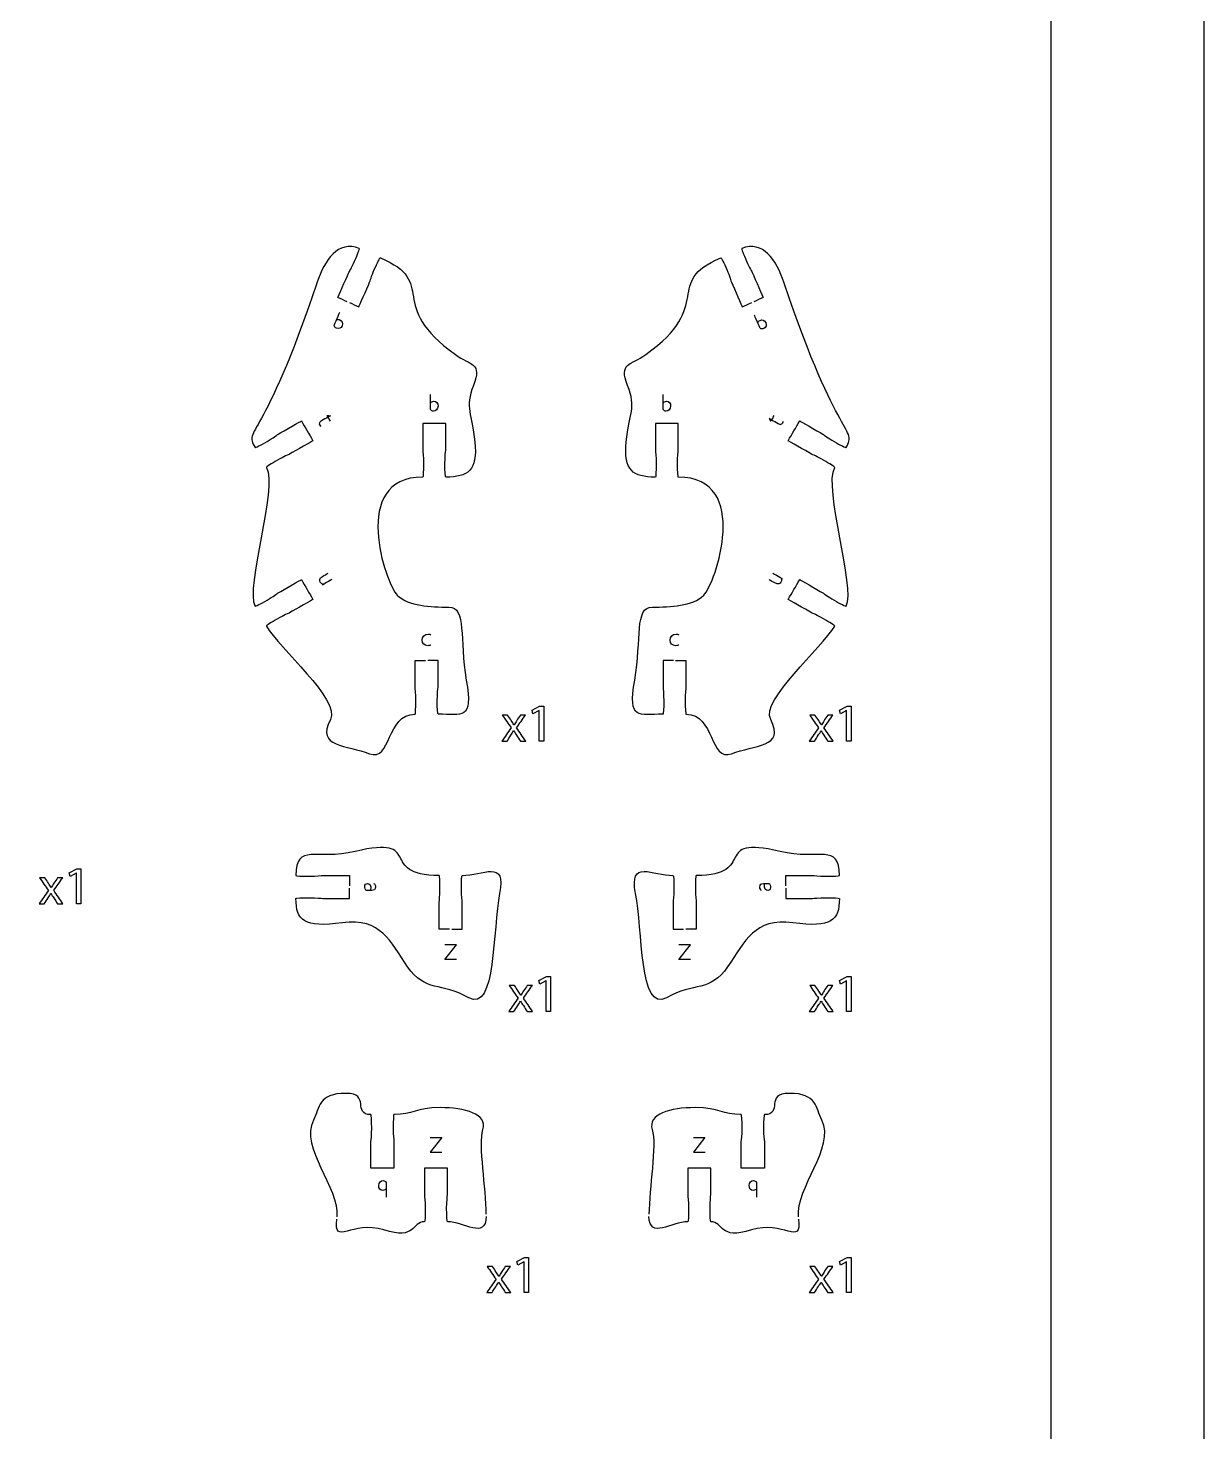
# Model space of a CAD drawing. Extents: x 0 to 1000, y 0 to 600.
# Drawn here: x 846.2 to 1000, y 232.9 to 416.5 of the extents above; entities that cross this region are included whole.
import ezdxf

# ---------------------------------------------------------------- set-up
doc = ezdxf.new("R2010")
doc.units = 0
doc.header["$MEASUREMENT"] = 0
doc.layers.add('DEFAULT', color=7, linetype='CONTINUOUS')

msp = doc.modelspace()

# ---------------------------------------------------------------- linework, layer by layer
at = {"layer": 'DEFAULT', "color": 250}
for points in [[(1000, 0.1), (0, 0.1), (0, 600.1), (1000, 600.1)], [(913.07, 327.25), (913.06, 327.25), (912.26, 326.82), (912.14, 327.3), (913.14, 327.83), (913.67, 327.83), (913.67, 323.25), (913.07, 323.25)], [(953.27, 327.25), (953.25, 327.25), (952.46, 326.82), (952.34, 327.3), (953.34, 327.83), (953.87, 327.83), (953.87, 323.25), (953.27, 323.25)], [(852.56, 305.98), (852.55, 305.98), (851.75, 305.55), (851.63, 306.02), (852.63, 306.56), (853.16, 306.56), (853.16, 301.97), (852.56, 301.97)], [(913.97, 291.9), (913.96, 291.9), (913.16, 291.47), (913.04, 291.94), (914.04, 292.48), (914.57, 292.48), (914.57, 287.89), (913.97, 287.89)], [(953.27, 291.9), (953.25, 291.9), (952.46, 291.47), (952.34, 291.94), (953.34, 292.48), (953.87, 292.48), (953.87, 287.89), (953.27, 287.89)], [(911.1, 255.14), (911.09, 255.14), (910.29, 254.71), (910.17, 255.18), (911.17, 255.72), (911.7, 255.72), (911.7, 251.13), (911.1, 251.13)], [(953.27, 255.14), (953.25, 255.14), (952.46, 254.71), (952.34, 255.18), (953.34, 255.72), (953.87, 255.72), (953.87, 251.13), (953.27, 251.13)]]:
    msp.add_lwpolyline(points, close=True, dxfattribs=at)
for points in [[(349.41, 570.1), (980, 570.1), (980, 20.1), (203.84, 20.1), (203.84, 570.1), (223.83, 570.1)], [(902.27, 294.68), (900.76, 294.68), (902.27, 296.59), (900.74, 296.59)], [(932.86, 294.68), (931.34, 294.68), (932.86, 296.59), (931.33, 296.59)], [(898.82, 271.4), (900.33, 271.4), (898.82, 269.49), (900.35, 269.49)], [(933.25, 271.4), (934.76, 271.4), (933.25, 269.49), (934.78, 269.49)]]:
    msp.add_lwpolyline(points, dxfattribs=at)
at = {"layer": 'DEFAULT', "color": 1}
for points, knots in [([(887.99, 380.72), (887.57, 380.9), (887.16, 381.08), (886.75, 381.26), (886.75, 381.26), (887.8, 383.67), (888.16, 384.47), (888.22, 384.63), (888.56, 385.15), (888.95, 386.03), (889.34, 386.92), (889.61, 387.65), (889.56, 387.68), (886.76, 388.74), (885.07, 386.31), (884.01, 383.15), (876.95, 362.09), (874.43, 364.26), (875.92, 361.66), (875.95, 361.61), (876.65, 361.96), (877.49, 362.44), (878.33, 362.92), (878.8, 363.31), (878.95, 363.4), (879.72, 363.83), (881.99, 365.13), (881.99, 365.13), (882.49, 364.27), (882.99, 363.4), (883.48, 362.53), (883.48, 362.53), (881.21, 361.23), (880.45, 360.79), (880.3, 360.7), (879.72, 360.49), (878.88, 360.01), (878.04, 359.53), (877.38, 359.1), (877.41, 359.05), (878.91, 356.42), (874.59, 343.22), (875.92, 340.91), (875.95, 340.86), (876.65, 341.21), (877.49, 341.69), (878.33, 342.17), (878.8, 342.56), (878.95, 342.64), (879.72, 343.08), (881.99, 344.38), (881.99, 344.38), (882.49, 343.51), (882.99, 342.64), (883.48, 341.78), (883.48, 341.78), (881.21, 340.48), (880.45, 340.04), (880.3, 339.95), (879.72, 339.74), (878.88, 339.26), (878.04, 338.77), (877.38, 338.35), (877.41, 338.3), (879.03, 335.46), (887.15, 328.6), (885.78, 326.07), (883.8, 322.42), (888.01, 322.74), (890.89, 321.61), (893.76, 320.48), (893.06, 326.78), (896.85, 326.78), (896.91, 326.78), (896.95, 327.57), (896.95, 328.53), (896.95, 329.5), (896.85, 330.11), (896.85, 330.28), (896.85, 331.45), (896.85, 332.62), (896.85, 333.78), (897.3, 333.78), (897.75, 333.78), (898.2, 333.78)], [0, 0, 0, 0, 3.832975, 3.832975, 3.832975, 4.832975, 4.832975, 4.832975, 5.832975, 5.832975, 5.832975, 6.832975, 6.832975, 6.832975, 7.832975, 7.832975, 7.832975, 8.832975, 8.832975, 8.832975, 9.832975, 9.832975, 9.832975, 10.832975, 10.832975, 10.832975, 11.832975, 11.832975, 11.832975, 20.339285, 20.339285, 20.339285, 21.339285, 21.339285, 21.339285, 22.339285, 22.339285, 22.339285, 23.339285, 23.339285, 23.339285, 24.339285, 24.339285, 24.339285, 25.339285, 25.339285, 25.339285, 26.339285, 26.339285, 26.339285, 27.339285, 27.339285, 27.339285, 35.845594, 35.845594, 35.845594, 36.845594, 36.845594, 36.845594, 37.845594, 37.845594, 37.845594, 38.845594, 38.845594, 38.845594, 39.845594, 39.845594, 39.845594, 40.845594, 40.845594, 40.845594, 41.845594, 41.845594, 41.845594, 42.845594, 42.845594, 42.845594, 43.845594, 43.845594, 43.845594, 53.765594, 53.765594, 53.765594, 57.585594, 57.585594, 57.585594, 57.585594]), ([(930.92, 333.78), (931.37, 333.78), (931.82, 333.78), (932.27, 333.78), (932.27, 332.62), (932.27, 331.45), (932.27, 330.28), (932.27, 330.11), (932.17, 329.5), (932.17, 328.53), (932.17, 327.57), (932.22, 326.78), (932.27, 326.78), (936.07, 326.78), (935.37, 320.48), (938.24, 321.61), (941.12, 322.74), (945.33, 322.42), (943.35, 326.07), (941.98, 328.6), (950.1, 335.46), (951.72, 338.3), (951.75, 338.35), (951.09, 338.77), (950.25, 339.26), (949.41, 339.74), (948.83, 339.95), (948.68, 340.04), (947.92, 340.48), (945.64, 341.78), (945.64, 341.78), (946.14, 342.64), (946.64, 343.51), (947.14, 344.38), (947.14, 344.38), (949.41, 343.08), (950.17, 342.64), (950.32, 342.56), (950.8, 342.17), (951.64, 341.69), (952.48, 341.21), (953.18, 340.86), (953.21, 340.91), (954.54, 343.22), (950.22, 356.42), (951.72, 359.05), (951.75, 359.1), (951.09, 359.53), (950.25, 360.01), (949.41, 360.49), (948.83, 360.7), (948.68, 360.79), (947.92, 361.23), (945.64, 362.53), (945.64, 362.53), (946.14, 363.4), (946.64, 364.27), (947.14, 365.13), (947.14, 365.13), (949.41, 363.83), (950.17, 363.4), (950.32, 363.31), (950.8, 362.92), (951.64, 362.44), (952.48, 361.96), (953.18, 361.61), (953.21, 361.66), (954.7, 364.26), (952.18, 362.09), (945.12, 383.15), (944.06, 386.31), (942.37, 388.74), (939.56, 387.68), (939.52, 387.65), (939.79, 386.92), (940.18, 386.03), (940.57, 385.15), (940.91, 384.63), (940.97, 384.47), (941.33, 383.67), (942.38, 381.26), (942.38, 381.26), (941.97, 381.08), (941.55, 380.9), (941.14, 380.72)], [0, 0, 0, 0, 3.83, 3.83, 3.83, 13.75, 13.75, 13.75, 14.75, 14.75, 14.75, 15.75, 15.75, 15.75, 16.75, 16.75, 16.75, 17.75, 17.75, 17.75, 18.75, 18.75, 18.75, 19.75, 19.75, 19.75, 20.75, 20.75, 20.75, 21.75, 21.75, 21.75, 30.256309, 30.256309, 30.256309, 31.256309, 31.256309, 31.256309, 32.256309, 32.256309, 32.256309, 33.256309, 33.256309, 33.256309, 34.256309, 34.256309, 34.256309, 35.256309, 35.256309, 35.256309, 36.256309, 36.256309, 36.256309, 37.256309, 37.256309, 37.256309, 45.762619, 45.762619, 45.762619, 46.762619, 46.762619, 46.762619, 47.762619, 47.762619, 47.762619, 48.762619, 48.762619, 48.762619, 49.762619, 49.762619, 49.762619, 50.762619, 50.762619, 50.762619, 51.762619, 51.762619, 51.762619, 52.762619, 52.762619, 52.762619, 53.762619, 53.762619, 53.762619, 57.595594, 57.595594, 57.595594, 57.595594]), ([(888.26, 380.6), (888.67, 380.42), (889.08, 380.24), (889.5, 380.06), (889.5, 380.06), (890.55, 382.46), (890.9, 383.26), (890.97, 383.43), (891.13, 384.02), (891.51, 384.91), (891.9, 385.79), (892.26, 386.49), (892.31, 386.47), (899.92, 383.21), (892.96, 380.36), (902.12, 373.8), (904.08, 372.39), (905.67, 372.75), (904.49, 369.78), (903.3, 366.8), (904.3, 366.13), (904.67, 362.39), (905.04, 358.65), (903.78, 357.78), (900.86, 357.78), (900.8, 357.78), (900.75, 358.57), (900.75, 359.53), (900.75, 360.5), (900.86, 361.11), (900.86, 361.28), (900.86, 362.45), (900.86, 363.62), (900.86, 364.78), (899.85, 364.78), (898.85, 364.78), (897.85, 364.78), (897.85, 363.62), (897.85, 362.45), (897.85, 361.28), (897.85, 361.11), (897.96, 360.5), (897.96, 359.53), (897.96, 358.57), (897.91, 357.78), (897.85, 357.78), (888.2, 357.78), (893.03, 343.78), (894.52, 342.33), (896.02, 340.89), (898.88, 340.78), (901.25, 340.78), (903.61, 340.78), (902.62, 336.62), (903.55, 331.23), (904.49, 325.85), (903.01, 326.78), (899.85, 326.78), (899.8, 326.78), (899.75, 327.57), (899.75, 328.53), (899.75, 329.5), (899.85, 330.11), (899.85, 330.28), (899.85, 331.45), (899.85, 332.62), (899.85, 333.78), (899.4, 333.78), (898.95, 333.78), (898.5, 333.78)], [0, 0, 0, 0, 3.828969, 3.828969, 3.828969, 4.828969, 4.828969, 4.828969, 5.828969, 5.828969, 5.828969, 6.828969, 6.828969, 6.828969, 7.828969, 7.828969, 7.828969, 8.828969, 8.828969, 8.828969, 9.828969, 9.828969, 9.828969, 10.828969, 10.828969, 10.828969, 11.828969, 11.828969, 11.828969, 12.828969, 12.828969, 12.828969, 22.748969, 22.748969, 22.748969, 31.258969, 31.258969, 31.258969, 41.178969, 41.178969, 41.178969, 42.178969, 42.178969, 42.178969, 43.178969, 43.178969, 43.178969, 44.178969, 44.178969, 44.178969, 45.178969, 45.178969, 45.178969, 46.178969, 46.178969, 46.178969, 47.178969, 47.178969, 47.178969, 48.178969, 48.178969, 48.178969, 49.178969, 49.178969, 49.178969, 59.098969, 59.098969, 59.098969, 62.928969, 62.928969, 62.928969, 62.928969]), ([(930.62, 333.78), (930.17, 333.78), (929.72, 333.78), (929.27, 333.78), (929.27, 332.62), (929.27, 331.45), (929.27, 330.28), (929.27, 330.11), (929.37, 329.5), (929.37, 328.53), (929.37, 327.57), (929.33, 326.78), (929.27, 326.78), (926.12, 326.78), (924.64, 325.85), (925.58, 331.23), (926.51, 336.62), (925.51, 340.78), (927.88, 340.78), (930.25, 340.78), (933.11, 340.89), (934.6, 342.33), (936.1, 343.78), (940.92, 357.78), (931.27, 357.78), (931.22, 357.78), (931.17, 358.57), (931.17, 359.53), (931.17, 360.5), (931.27, 361.11), (931.27, 361.28), (931.27, 362.45), (931.27, 363.62), (931.27, 364.78), (930.27, 364.78), (929.27, 364.78), (928.27, 364.78), (928.27, 363.62), (928.27, 362.45), (928.27, 361.28), (928.27, 361.11), (928.37, 360.5), (928.37, 359.53), (928.37, 358.57), (928.33, 357.78), (928.27, 357.78), (925.35, 357.78), (924.09, 358.65), (924.46, 362.39), (924.83, 366.13), (925.83, 366.8), (924.64, 369.78), (923.45, 372.75), (925.04, 372.39), (927.01, 373.8), (936.17, 380.36), (929.21, 383.21), (936.82, 386.47), (936.87, 386.49), (937.23, 385.79), (937.61, 384.91), (938, 384.02), (938.16, 383.43), (938.23, 383.26), (938.58, 382.46), (939.63, 380.06), (939.63, 380.06), (940.04, 380.24), (940.46, 380.42), (940.87, 380.6)], [0, 0, 0, 0, 3.82, 3.82, 3.82, 13.74, 13.74, 13.74, 14.74, 14.74, 14.74, 15.74, 15.74, 15.74, 16.74, 16.74, 16.74, 17.74, 17.74, 17.74, 18.74, 18.74, 18.74, 19.74, 19.74, 19.74, 20.74, 20.74, 20.74, 21.74, 21.74, 21.74, 31.66, 31.66, 31.66, 40.17, 40.17, 40.17, 50.09, 50.09, 50.09, 51.09, 51.09, 51.09, 52.09, 52.09, 52.09, 53.09, 53.09, 53.09, 54.09, 54.09, 54.09, 55.09, 55.09, 55.09, 56.09, 56.09, 56.09, 57.09, 57.09, 57.09, 58.09, 58.09, 58.09, 59.09, 59.09, 59.09, 62.909804, 62.909804, 62.909804, 62.909804]), ([(901.36, 298.68), (900.91, 298.68), (900.46, 298.68), (900.01, 298.68), (900.01, 299.84), (900.01, 301.01), (900.01, 302.18), (900.01, 302.35), (900.1, 302.96), (900.1, 303.93), (900.1, 304.9), (900.06, 305.68), (900.01, 305.68), (891.79, 305.68), (898.22, 311.02), (889.01, 308.82), (883.9, 307.6), (881.27, 309.98), (881.27, 305.68), (881.27, 305.62), (882.05, 305.58), (883.02, 305.58), (883.99, 305.58), (884.6, 305.68), (884.77, 305.68), (885.94, 305.68), (887.1, 305.68), (888.27, 305.68), (888.27, 305.23), (888.27, 304.78), (888.27, 304.33)], [0, 0, 0, 0, 3.83, 3.83, 3.83, 13.76, 13.76, 13.76, 14.76, 14.76, 14.76, 15.76, 15.76, 15.76, 16.76, 16.76, 16.76, 17.76, 17.76, 17.76, 18.76, 18.76, 18.76, 19.76, 19.76, 19.76, 29.68, 29.68, 29.68, 33.51, 33.51, 33.51, 33.51]), ([(945.33, 304.33), (945.33, 304.78), (945.33, 305.23), (945.33, 305.68), (946.5, 305.68), (947.67, 305.68), (948.83, 305.68), (949, 305.68), (949.61, 305.58), (950.58, 305.58), (951.55, 305.58), (952.33, 305.62), (952.33, 305.68), (952.33, 309.98), (949.7, 307.6), (944.59, 308.82), (935.38, 311.02), (941.81, 305.68), (933.6, 305.68), (933.54, 305.68), (933.5, 304.89), (933.5, 303.93), (933.5, 302.96), (933.6, 302.35), (933.6, 302.18), (933.6, 301.01), (933.6, 299.84), (933.6, 298.68), (933.14, 298.68), (932.69, 298.68), (932.24, 298.68)], [0, 0, 0, 0, 3.83, 3.83, 3.83, 13.75, 13.75, 13.75, 14.75, 14.75, 14.75, 15.75, 15.75, 15.75, 16.75, 16.75, 16.75, 17.75, 17.75, 17.75, 18.75, 18.75, 18.75, 19.75, 19.75, 19.75, 29.68, 29.68, 29.68, 33.51, 33.51, 33.51, 33.51]), ([(901.66, 298.68), (902.11, 298.68), (902.56, 298.68), (903, 298.68), (903, 299.84), (903, 301.01), (903, 302.18), (903, 302.35), (902.91, 302.96), (902.91, 303.93), (902.91, 304.9), (902.95, 305.68), (903, 305.68), (905.68, 305.68), (908.84, 307.86), (907.91, 303.32), (906.97, 298.77), (907.47, 287.63), (903.86, 289.69), (900.25, 291.74), (898.18, 290.37), (895.88, 293.73), (893.57, 297.1), (892.39, 300.14), (887.35, 299.49), (882.31, 298.83), (881.27, 299.77), (881.27, 302.68), (881.27, 302.73), (882.05, 302.78), (883.02, 302.78), (883.99, 302.78), (884.6, 302.68), (884.77, 302.68), (885.94, 302.68), (887.1, 302.68), (888.27, 302.68), (888.27, 303.13), (888.27, 303.58), (888.27, 304.03)], [0, 0, 0, 0, 3.82, 3.82, 3.82, 13.74, 13.74, 13.74, 14.74, 14.74, 14.74, 15.74, 15.74, 15.74, 16.74, 16.74, 16.74, 17.74, 17.74, 17.74, 18.74, 18.74, 18.74, 19.74, 19.74, 19.74, 20.74, 20.74, 20.74, 21.74, 21.74, 21.74, 22.74, 22.74, 22.74, 32.66, 32.66, 32.66, 36.49, 36.49, 36.49, 36.49]), ([(945.33, 304.03), (945.33, 303.58), (945.33, 303.13), (945.33, 302.68), (946.5, 302.68), (947.67, 302.68), (948.83, 302.68), (949, 302.68), (949.61, 302.78), (950.58, 302.78), (951.55, 302.78), (952.33, 302.73), (952.33, 302.68), (952.33, 299.77), (951.29, 298.83), (946.25, 299.49), (941.21, 300.14), (940.03, 297.1), (937.72, 293.73), (935.42, 290.37), (933.35, 291.74), (929.74, 289.69), (926.13, 287.63), (926.63, 298.77), (925.69, 303.32), (924.76, 307.86), (927.92, 305.68), (930.6, 305.68), (930.65, 305.68), (930.7, 304.89), (930.7, 303.93), (930.7, 302.96), (930.6, 302.35), (930.6, 302.18), (930.6, 301.01), (930.6, 299.84), (930.6, 298.68), (931.05, 298.68), (931.49, 298.68), (931.94, 298.68)], [0, 0, 0, 0, 3.83, 3.83, 3.83, 13.75, 13.75, 13.75, 14.75, 14.75, 14.75, 15.75, 15.75, 15.75, 16.75, 16.75, 16.75, 17.75, 17.75, 17.75, 18.75, 18.75, 18.75, 19.75, 19.75, 19.75, 20.75, 20.75, 20.75, 21.75, 21.75, 21.75, 22.75, 22.75, 22.75, 32.67, 32.67, 32.67, 36.49, 36.49, 36.49, 36.49]), ([(906.16, 261.4), (906.14, 264.73), (905.12, 270.43), (905.73, 272.46), (906.35, 274.51), (903.36, 275.32), (900.12, 275.32), (896.88, 275.32), (896.64, 274.41), (894.08, 274.41), (894.03, 274.41), (893.98, 273.62), (893.98, 272.65), (893.98, 271.69), (894.08, 271.08), (894.08, 270.9), (894.08, 269.74), (894.08, 268.57), (894.08, 267.4), (893.08, 267.4), (892.08, 267.4), (891.08, 267.4), (891.08, 268.57), (891.08, 269.74), (891.08, 270.9), (891.08, 271.08), (891.18, 271.69), (891.18, 272.65), (891.18, 273.62), (891.14, 274.41), (891.08, 274.41), (888.59, 274.41), (891.08, 277.19), (887.8, 277.19), (884.18, 277.19), (884.36, 275.29), (883.56, 273.7), (881.74, 270.08), (886.97, 264.87), (886.63, 261.03)], [0, 0, 0, 0, 1, 1, 1, 2, 2, 2, 3, 3, 3, 4, 4, 4, 5, 5, 5, 14.92, 14.92, 14.92, 23.43, 23.43, 23.43, 33.35, 33.35, 33.35, 34.35, 34.35, 34.35, 35.35, 35.35, 35.35, 36.35, 36.35, 36.35, 37.35, 37.35, 37.35, 38.35, 38.35, 38.35, 38.35]), ([(946.97, 261.02), (946.62, 264.87), (951.85, 270.08), (950.04, 273.7), (949.24, 275.29), (949.42, 277.19), (945.8, 277.19), (942.52, 277.19), (945.01, 274.41), (942.52, 274.41), (942.46, 274.41), (942.41, 273.62), (942.41, 272.65), (942.41, 271.69), (942.52, 271.08), (942.52, 270.9), (942.52, 269.74), (942.52, 268.57), (942.52, 267.4), (941.52, 267.4), (940.52, 267.4), (939.51, 267.4), (939.51, 268.57), (939.51, 269.74), (939.51, 270.9), (939.51, 271.08), (939.62, 271.69), (939.62, 272.65), (939.62, 273.62), (939.57, 274.41), (939.51, 274.41), (936.96, 274.41), (936.71, 275.32), (933.48, 275.32), (930.24, 275.32), (927.24, 274.51), (927.86, 272.46), (928.48, 270.43), (927.46, 264.73), (927.43, 261.4)], [0, 0, 0, 0, 1, 1, 1, 2, 2, 2, 3, 3, 3, 4, 4, 4, 5, 5, 5, 14.92, 14.92, 14.92, 23.43, 23.43, 23.43, 33.35, 33.35, 33.35, 34.35, 34.35, 34.35, 35.35, 35.35, 35.35, 36.35, 36.35, 36.35, 37.35, 37.35, 37.35, 38.35, 38.35, 38.35, 38.35]), ([(906.16, 261.1), (906.08, 258.03), (903.23, 260.4), (901.08, 260.4), (901.03, 260.4), (900.98, 261.19), (900.98, 262.15), (900.98, 263.12), (901.08, 263.73), (901.08, 263.9), (901.08, 265.07), (901.08, 266.24), (901.08, 267.4), (900.08, 267.4), (899.08, 267.4), (898.08, 267.4), (898.08, 266.24), (898.08, 265.07), (898.08, 263.9), (898.08, 263.73), (898.18, 263.12), (898.18, 262.15), (898.18, 261.19), (898.14, 260.4), (898.08, 260.4), (896.38, 260.4), (897.01, 257.95), (892.78, 259.32), (888.6, 260.67), (886.18, 257.11), (886.6, 260.72)], [0, 0, 0, 0, 1, 1, 1, 2, 2, 2, 3, 3, 3, 12.92, 12.92, 12.92, 21.42, 21.42, 21.42, 31.34, 31.34, 31.34, 32.34, 32.34, 32.34, 33.34, 33.34, 33.34, 34.34, 34.34, 34.34, 35.34, 35.34, 35.34, 35.34]), ([(947, 260.72), (947.42, 257.11), (945, 260.67), (940.82, 259.32), (936.59, 257.95), (937.21, 260.4), (935.51, 260.4), (935.46, 260.4), (935.42, 261.19), (935.42, 262.15), (935.42, 263.12), (935.51, 263.73), (935.51, 263.9), (935.51, 265.07), (935.51, 266.24), (935.51, 267.4), (934.51, 267.4), (933.51, 267.4), (932.52, 267.4), (932.52, 266.24), (932.52, 265.07), (932.52, 263.9), (932.52, 263.73), (932.61, 263.12), (932.61, 262.15), (932.61, 261.19), (932.57, 260.4), (932.52, 260.4), (930.37, 260.4), (927.52, 258.03), (927.43, 261.1)], [0, 0, 0, 0, 1, 1, 1, 2, 2, 2, 3, 3, 3, 4, 4, 4, 13.92, 13.92, 13.92, 22.42, 22.42, 22.42, 32.34, 32.34, 32.34, 33.34, 33.34, 33.34, 34.34, 34.34, 34.34, 35.34, 35.34, 35.34, 35.34])]:
    msp.add_open_spline(points, degree=3, knots=knots, dxfattribs=at)
at = {"layer": 'DEFAULT', "color": 250}
for points, knots in [([(886.58, 378.35), (886.69, 378.42), (886.87, 378.41), (887.02, 378.35), (887.29, 378.23), (887.46, 377.93), (887.3, 377.56), (887.16, 377.25), (886.86, 377.13), (886.58, 377.25), (886.39, 377.33), (886.29, 377.46), (886.26, 377.63), (886.32, 377.75), (887.01, 379.33), (887.01, 379.33)], [0, 0, 0, 0, 1, 1, 1, 2, 2, 2, 3, 3, 3, 4, 4, 4, 5, 5, 5, 5]), ([(941.66, 377.95), (941.68, 378.09), (941.81, 378.21), (941.96, 378.28), (942.23, 378.4), (942.56, 378.33), (942.72, 377.95), (942.86, 377.64), (942.75, 377.33), (942.47, 377.21), (942.28, 377.13), (942.11, 377.15), (941.97, 377.24), (941.92, 377.36), (941.23, 378.94), (941.23, 378.94)], [0, 0, 0, 0, 1, 1, 1, 2, 2, 2, 3, 3, 3, 4, 4, 4, 5, 5, 5, 5]), ([(898.86, 367.47), (898.95, 367.61), (899.1, 367.7), (899.31, 367.7), (899.63, 367.7), (899.85, 367.44), (899.85, 367.07), (899.85, 366.63), (899.56, 366.41), (899.27, 366.41), (899.09, 366.41), (898.96, 366.48), (898.86, 366.64), (898.87, 366.74), (898.86, 368.57), (898.86, 368.57)], [0, 0, 0, 0, 1.003, 1.003, 1.003, 2.006, 2.006, 2.006, 3.009, 3.009, 3.009, 4.012, 4.012, 4.012, 5.015, 5.015, 5.015, 5.015]), ([(929.28, 367.47), (929.37, 367.61), (929.52, 367.7), (929.72, 367.7), (930.04, 367.7), (930.27, 367.44), (930.27, 367.07), (930.27, 366.63), (929.98, 366.41), (929.69, 366.41), (929.5, 366.41), (929.38, 366.48), (929.28, 366.64), (929.29, 366.74), (929.28, 368.57), (929.28, 368.57)], [0, 0, 0, 0, 1.003, 1.003, 1.003, 2.006, 2.006, 2.006, 3.009, 3.009, 3.009, 4.012, 4.012, 4.012, 5.015, 5.015, 5.015, 5.015]), ([(885.79, 365.08), (885.68, 365.27), (885.58, 365.45), (885.47, 365.63), (885.43, 365.7), (885.4, 365.76), (885.36, 365.83), (885.5, 365.82), (885.64, 365.82), (885.78, 365.81), (885.68, 365.75), (885.57, 365.69), (885.47, 365.63), (885.19, 365.47), (884.9, 365.31), (884.62, 365.14), (884.47, 365.06), (884.37, 364.97), (884.34, 364.87), (884.31, 364.78), (884.32, 364.67), (884.38, 364.57), (884.44, 364.48), (884.49, 364.41), (884.53, 364.38)], [0, 0, 0, 0, 1.801606, 1.801606, 1.801606, 2.439021, 2.439021, 2.439021, 3.634068, 3.634068, 3.634068, 4.645076, 4.645076, 4.645076, 7.433007, 7.433007, 7.433007, 8.433007, 8.433007, 8.433007, 9.433007, 9.433007, 9.433007, 10.433007, 10.433007, 10.433007, 10.433007]), ([(943.77, 365.83), (943.66, 365.64), (943.56, 365.46), (943.45, 365.28), (943.35, 365.34), (943.25, 365.4), (943.14, 365.45), (943.21, 365.33), (943.28, 365.21), (943.34, 365.08), (943.38, 365.15), (943.42, 365.21), (943.45, 365.28), (943.74, 365.11), (944.02, 364.95), (944.31, 364.79), (944.45, 364.7), (944.58, 364.66), (944.68, 364.69), (944.78, 364.71), (944.86, 364.77), (944.92, 364.88), (944.97, 364.97), (945, 365.05), (945.01, 365.1)], [0, 0, 0, 0, 1.801606, 1.801606, 1.801606, 2.812615, 2.812615, 2.812615, 4.007912, 4.007912, 4.007912, 4.645327, 4.645327, 4.645327, 7.433755, 7.433755, 7.433755, 8.433755, 8.433755, 8.433755, 9.433755, 9.433755, 9.433755, 10.433755, 10.433755, 10.433755, 10.433755]), ([(884.92, 343.77), (884.78, 343.77), (884.57, 343.83), (884.45, 344.05), (884.33, 344.25), (884.31, 344.55), (884.75, 344.8), (884.99, 344.94), (885.24, 345.08), (885.48, 345.22)], [0, 0, 0, 0, 1, 1, 1, 2, 2, 2, 4.40454, 4.40454, 4.40454, 4.40454]), ([(943.64, 345.21), (943.94, 345.04), (944.25, 344.86), (944.55, 344.69), (944.68, 344.61), (944.8, 344.55), (944.9, 344.5)], [0, 0, 0, 0, 2.992217, 2.992217, 2.992217, 3.992217, 3.992217, 3.992217, 3.992217]), ([(885.97, 344.37), (885.67, 344.2), (885.36, 344.02), (885.06, 343.85), (884.93, 343.77), (884.81, 343.71), (884.72, 343.64)], [0, 0, 0, 0, 2.992217, 2.992217, 2.992217, 3.992217, 3.992217, 3.992217, 3.992217]), ([(944.69, 344.61), (944.76, 344.49), (944.81, 344.28), (944.68, 344.06), (944.57, 343.86), (944.33, 343.69), (943.88, 343.94), (943.64, 344.08), (943.39, 344.22), (943.15, 344.36)], [0, 0, 0, 0, 1, 1, 1, 2, 2, 2, 4.405905, 4.405905, 4.405905, 4.405905]), ([(898.92, 335.82), (898.85, 335.78), (898.7, 335.73), (898.5, 335.73), (898.07, 335.73), (897.78, 336.03), (897.78, 336.47), (897.78, 336.92), (898.09, 337.25), (898.56, 337.25), (898.72, 337.25), (898.85, 337.21), (898.93, 337.17)], [0, 0, 0, 0, 1, 1, 1, 2, 2, 2, 3, 3, 3, 4, 4, 4, 4]), ([(931.34, 335.82), (931.27, 335.78), (931.12, 335.73), (930.92, 335.73), (930.48, 335.73), (930.2, 336.03), (930.2, 336.47), (930.2, 336.92), (930.5, 337.25), (930.98, 337.25), (931.13, 337.25), (931.27, 337.21), (931.34, 337.17)], [0, 0, 0, 0, 1, 1, 1, 2, 2, 2, 3, 3, 3, 4, 4, 4, 4]), ([(908.95, 326.66), (909.11, 326.42), (909.27, 326.17), (909.43, 325.93), (909.56, 325.74), (909.67, 325.56), (909.78, 325.37), (909.79, 325.37), (909.79, 325.37), (909.8, 325.37), (909.91, 325.57), (910.03, 325.75), (910.14, 325.93), (910.3, 326.18), (910.46, 326.42), (910.62, 326.66), (910.84, 326.66), (911.06, 326.66), (911.29, 326.66), (910.9, 326.11), (910.51, 325.56), (910.12, 325.01), (910.52, 324.42), (910.92, 323.83), (911.32, 323.25), (911.09, 323.25), (910.85, 323.25), (910.62, 323.25), (910.45, 323.5), (910.28, 323.76), (910.12, 324.02), (909.98, 324.21), (909.87, 324.4), (909.75, 324.61), (909.75, 324.61), (909.74, 324.61), (909.74, 324.61), (909.62, 324.4), (909.5, 324.22), (909.38, 324.02), (909.21, 323.76), (909.05, 323.5), (908.88, 323.25), (908.65, 323.25), (908.43, 323.25), (908.2, 323.25), (908.6, 323.83), (909.01, 324.41), (909.41, 324.99), (909.03, 325.55), (908.64, 326.1), (908.25, 326.66), (908.48, 326.66), (908.71, 326.66), (908.95, 326.66)], [0, 0, 0, 0, 2.497543, 2.497543, 2.497543, 3.497543, 3.497543, 3.497543, 3.557543, 3.557543, 3.557543, 4.557543, 4.557543, 4.557543, 7.026819, 7.026819, 7.026819, 8.927819, 8.927819, 8.927819, 14.656494, 14.656494, 14.656494, 20.70437, 20.70437, 20.70437, 22.70537, 22.70537, 22.70537, 25.3079, 25.3079, 25.3079, 26.3079, 26.3079, 26.3079, 26.3479, 26.3479, 26.3479, 27.3479, 27.3479, 27.3479, 29.940112, 29.940112, 29.940112, 31.880112, 31.880112, 31.880112, 37.901487, 37.901487, 37.901487, 43.666509, 43.666509, 43.666509, 45.626509, 45.626509, 45.626509, 45.626509]), ([(949.14, 326.66), (949.3, 326.42), (949.46, 326.17), (949.63, 325.93), (949.75, 325.74), (949.86, 325.56), (949.97, 325.37), (949.98, 325.37), (949.99, 325.37), (949.99, 325.37), (950.11, 325.57), (950.22, 325.75), (950.33, 325.93), (950.49, 326.18), (950.65, 326.42), (950.81, 326.66), (951.04, 326.66), (951.26, 326.66), (951.48, 326.66), (951.1, 326.11), (950.71, 325.56), (950.32, 325.01), (950.72, 324.42), (951.12, 323.83), (951.52, 323.25), (951.28, 323.25), (951.05, 323.25), (950.81, 323.25), (950.65, 323.5), (950.48, 323.76), (950.31, 324.02), (950.18, 324.21), (950.06, 324.4), (949.94, 324.61), (949.94, 324.61), (949.94, 324.61), (949.93, 324.61), (949.82, 324.4), (949.7, 324.22), (949.57, 324.02), (949.41, 323.76), (949.24, 323.5), (949.08, 323.25), (948.85, 323.25), (948.62, 323.25), (948.39, 323.25), (948.8, 323.83), (949.2, 324.41), (949.61, 324.99), (949.22, 325.55), (948.83, 326.1), (948.45, 326.66), (948.68, 326.66), (948.91, 326.66), (949.14, 326.66)], [1.96, 1.96, 1.96, 1.96, 4.457543, 4.457543, 4.457543, 5.457543, 5.457543, 5.457543, 5.517543, 5.517543, 5.517543, 6.517543, 6.517543, 6.517543, 8.986819, 8.986819, 8.986819, 10.887819, 10.887819, 10.887819, 16.616494, 16.616494, 16.616494, 22.66437, 22.66437, 22.66437, 24.66537, 24.66537, 24.66537, 27.2679, 27.2679, 27.2679, 28.2679, 28.2679, 28.2679, 28.3079, 28.3079, 28.3079, 29.3079, 29.3079, 29.3079, 31.900112, 31.900112, 31.900112, 33.840112, 33.840112, 33.840112, 39.861487, 39.861487, 39.861487, 45.626509, 45.626509, 45.626509, 47.586509, 47.586509, 47.586509, 47.586509]), ([(848.43, 305.39), (848.6, 305.15), (848.76, 304.9), (848.92, 304.66), (849.05, 304.47), (849.15, 304.29), (849.27, 304.1), (849.27, 304.1), (849.28, 304.1), (849.29, 304.1), (849.4, 304.3), (849.51, 304.48), (849.63, 304.66), (849.79, 304.91), (849.95, 305.15), (850.11, 305.39), (850.33, 305.39), (850.55, 305.39), (850.78, 305.39), (850.39, 304.84), (850, 304.29), (849.61, 303.74), (850.01, 303.15), (850.41, 302.56), (850.81, 301.97), (850.58, 301.97), (850.34, 301.97), (850.11, 301.97), (849.94, 302.23), (849.77, 302.49), (849.6, 302.74), (849.47, 302.94), (849.36, 303.13), (849.24, 303.34), (849.23, 303.34), (849.23, 303.34), (849.22, 303.34), (849.11, 303.13), (848.99, 302.95), (848.86, 302.74), (848.7, 302.49), (848.53, 302.23), (848.37, 301.97), (848.14, 301.97), (847.91, 301.97), (847.69, 301.97), (848.09, 302.56), (848.49, 303.14), (848.9, 303.72), (848.51, 304.27), (848.13, 304.83), (847.74, 305.39), (847.97, 305.39), (848.2, 305.39), (848.43, 305.39)], [0, 0, 0, 0, 2.49671, 2.49671, 2.49671, 3.49671, 3.49671, 3.49671, 3.55671, 3.55671, 3.55671, 4.55671, 4.55671, 4.55671, 7.025985, 7.025985, 7.025985, 8.926985, 8.926985, 8.926985, 14.654844, 14.654844, 14.654844, 20.70272, 20.70272, 20.70272, 22.70372, 22.70372, 22.70372, 25.306249, 25.306249, 25.306249, 26.306249, 26.306249, 26.306249, 26.346249, 26.346249, 26.346249, 27.346249, 27.346249, 27.346249, 29.938461, 29.938461, 29.938461, 31.878461, 31.878461, 31.878461, 37.899016, 37.899016, 37.899016, 43.664038, 43.664038, 43.664038, 45.624038, 45.624038, 45.624038, 45.624038]), ([(891.43, 304.63), (891.56, 304.63), (891.68, 304.38), (891.68, 304.2), (891.68, 303.82), (891.48, 303.73), (891.19, 303.73), (891.19, 303.73), (890.6, 303.74), (890.5, 303.72), (890.35, 303.72), (890.27, 304.1), (890.27, 304.26), (890.27, 304.5), (890.44, 304.62), (890.61, 304.62), (890.89, 304.62), (891.15, 304.52), (891.04, 303.73)], [0, 0, 0, 0, 1, 1, 1, 2, 2, 2, 3, 3, 3, 4, 4, 4, 5, 5, 5, 6, 6, 6, 6]), ([(942.17, 303.72), (942.04, 303.72), (941.92, 303.98), (941.92, 304.16), (941.92, 304.54), (942.12, 304.63), (942.41, 304.63), (942.41, 304.63), (943, 304.62), (943.1, 304.63), (943.25, 304.63), (943.33, 304.26), (943.33, 304.09), (943.33, 303.85), (943.16, 303.73), (942.99, 303.73), (942.71, 303.73), (942.45, 303.83), (942.56, 304.63)], [0, 0, 0, 0, 1, 1, 1, 2, 2, 2, 3, 3, 3, 4, 4, 4, 5, 5, 5, 6, 6, 6, 6]), ([(909.84, 291.31), (910.01, 291.06), (910.17, 290.82), (910.33, 290.57), (910.46, 290.38), (910.56, 290.21), (910.68, 290.01), (910.68, 290.01), (910.69, 290.01), (910.7, 290.01), (910.81, 290.22), (910.92, 290.4), (911.04, 290.58), (911.2, 290.82), (911.36, 291.06), (911.52, 291.31), (911.74, 291.31), (911.96, 291.31), (912.19, 291.31), (911.8, 290.76), (911.41, 290.21), (911.02, 289.65), (911.42, 289.07), (911.82, 288.48), (912.22, 287.89), (911.99, 287.89), (911.75, 287.89), (911.52, 287.89), (911.35, 288.15), (911.18, 288.4), (911.01, 288.66), (910.88, 288.86), (910.77, 289.05), (910.65, 289.25), (910.64, 289.25), (910.64, 289.25), (910.63, 289.25), (910.52, 289.05), (910.4, 288.86), (910.27, 288.66), (910.11, 288.4), (909.94, 288.15), (909.78, 287.89), (909.55, 287.89), (909.32, 287.89), (909.1, 287.89), (909.5, 288.47), (909.9, 289.05), (910.31, 289.63), (909.92, 290.19), (909.54, 290.75), (909.15, 291.31), (909.38, 291.31), (909.61, 291.31), (909.84, 291.31)], [1.961, 1.961, 1.961, 1.961, 4.45799, 4.45799, 4.45799, 5.45799, 5.45799, 5.45799, 5.51899, 5.51899, 5.51899, 6.51899, 6.51899, 6.51899, 8.988266, 8.988266, 8.988266, 10.889266, 10.889266, 10.889266, 16.617941, 16.617941, 16.617941, 22.665255, 22.665255, 22.665255, 24.665255, 24.665255, 24.665255, 27.26833, 27.26833, 27.26833, 28.26833, 28.26833, 28.26833, 28.30833, 28.30833, 28.30833, 29.30833, 29.30833, 29.30833, 31.900542, 31.900542, 31.900542, 33.840542, 33.840542, 33.840542, 39.861918, 39.861918, 39.861918, 45.627509, 45.627509, 45.627509, 47.588509, 47.588509, 47.588509, 47.588509]), ([(949.14, 291.31), (949.3, 291.06), (949.46, 290.82), (949.63, 290.57), (949.75, 290.38), (949.86, 290.21), (949.97, 290.01), (949.98, 290.01), (949.99, 290.01), (949.99, 290.01), (950.11, 290.22), (950.22, 290.4), (950.33, 290.58), (950.49, 290.82), (950.65, 291.06), (950.81, 291.31), (951.04, 291.31), (951.26, 291.31), (951.48, 291.31), (951.1, 290.76), (950.71, 290.21), (950.32, 289.65), (950.72, 289.07), (951.12, 288.48), (951.52, 287.89), (951.28, 287.89), (951.05, 287.89), (950.81, 287.89), (950.65, 288.15), (950.48, 288.4), (950.31, 288.66), (950.18, 288.86), (950.06, 289.05), (949.94, 289.25), (949.94, 289.25), (949.94, 289.25), (949.93, 289.25), (949.82, 289.05), (949.7, 288.86), (949.57, 288.66), (949.41, 288.4), (949.24, 288.15), (949.08, 287.89), (948.85, 287.89), (948.62, 287.89), (948.39, 287.89), (948.8, 288.47), (949.2, 289.05), (949.61, 289.63), (949.22, 290.19), (948.83, 290.75), (948.45, 291.31), (948.68, 291.31), (948.91, 291.31), (949.14, 291.31)], [0, 0, 0, 0, 2.497543, 2.497543, 2.497543, 3.497543, 3.497543, 3.497543, 3.557543, 3.557543, 3.557543, 4.557543, 4.557543, 4.557543, 7.026819, 7.026819, 7.026819, 8.927819, 8.927819, 8.927819, 14.656494, 14.656494, 14.656494, 20.70437, 20.70437, 20.70437, 22.70537, 22.70537, 22.70537, 25.3079, 25.3079, 25.3079, 26.3079, 26.3079, 26.3079, 26.3479, 26.3479, 26.3479, 27.3479, 27.3479, 27.3479, 29.940112, 29.940112, 29.940112, 31.880112, 31.880112, 31.880112, 37.901487, 37.901487, 37.901487, 43.666509, 43.666509, 43.666509, 45.626509, 45.626509, 45.626509, 45.626509]), ([(893.08, 264.71), (892.99, 264.58), (892.84, 264.49), (892.63, 264.49), (892.31, 264.49), (892.09, 264.74), (892.09, 265.12), (892.09, 265.56), (892.38, 265.78), (892.67, 265.78), (892.85, 265.78), (892.98, 265.71), (893.08, 265.55), (893.07, 265.45), (893.08, 263.62), (893.08, 263.62)], [0, 0, 0, 0, 1.003, 1.003, 1.003, 2.006, 2.006, 2.006, 3.009, 3.009, 3.009, 4.012, 4.012, 4.012, 5.015, 5.015, 5.015, 5.015]), ([(941.51, 264.71), (941.42, 264.58), (941.27, 264.49), (941.06, 264.49), (940.75, 264.49), (940.52, 264.74), (940.52, 265.12), (940.52, 265.56), (940.81, 265.78), (941.1, 265.78), (941.29, 265.78), (941.41, 265.71), (941.51, 265.55), (941.5, 265.45), (941.51, 263.62), (941.51, 263.62)], [0, 0, 0, 0, 1.003, 1.003, 1.003, 2.006, 2.006, 2.006, 3.009, 3.009, 3.009, 4.012, 4.012, 4.012, 5.015, 5.015, 5.015, 5.015]), ([(906.97, 254.55), (907.14, 254.3), (907.3, 254.06), (907.46, 253.81), (907.59, 253.62), (907.69, 253.45), (907.81, 253.26), (907.81, 253.26), (907.82, 253.26), (907.83, 253.26), (907.94, 253.46), (908.05, 253.64), (908.17, 253.82), (908.33, 254.06), (908.49, 254.3), (908.65, 254.55), (908.87, 254.55), (909.09, 254.55), (909.32, 254.55), (908.93, 254), (908.54, 253.45), (908.15, 252.89), (908.55, 252.31), (908.95, 251.72), (909.35, 251.13), (909.12, 251.13), (908.88, 251.13), (908.65, 251.13), (908.48, 251.39), (908.31, 251.64), (908.15, 251.9), (908.01, 252.1), (907.9, 252.29), (907.78, 252.49), (907.77, 252.49), (907.77, 252.49), (907.76, 252.49), (907.65, 252.29), (907.53, 252.1), (907.4, 251.9), (907.24, 251.64), (907.08, 251.39), (906.91, 251.13), (906.68, 251.13), (906.45, 251.13), (906.23, 251.13), (906.63, 251.71), (907.03, 252.29), (907.44, 252.87), (907.05, 253.43), (906.67, 253.99), (906.28, 254.55), (906.51, 254.55), (906.74, 254.55), (906.97, 254.55)], [0, 0, 0, 0, 2.496157, 2.496157, 2.496157, 3.496157, 3.496157, 3.496157, 3.557157, 3.557157, 3.557157, 4.557157, 4.557157, 4.557157, 7.026432, 7.026432, 7.026432, 8.927432, 8.927432, 8.927432, 14.655291, 14.655291, 14.655291, 20.702604, 20.702604, 20.702604, 22.702604, 22.702604, 22.702604, 25.30568, 25.30568, 25.30568, 26.30568, 26.30568, 26.30568, 26.34568, 26.34568, 26.34568, 27.34568, 27.34568, 27.34568, 29.937892, 29.937892, 29.937892, 31.877892, 31.877892, 31.877892, 37.898447, 37.898447, 37.898447, 43.664038, 43.664038, 43.664038, 45.625038, 45.625038, 45.625038, 45.625038]), ([(949.14, 254.55), (949.3, 254.3), (949.46, 254.06), (949.63, 253.81), (949.75, 253.62), (949.86, 253.45), (949.97, 253.26), (949.98, 253.26), (949.99, 253.26), (949.99, 253.26), (950.11, 253.46), (950.22, 253.64), (950.33, 253.82), (950.49, 254.06), (950.65, 254.3), (950.81, 254.55), (951.04, 254.55), (951.26, 254.55), (951.48, 254.55), (951.1, 254), (950.71, 253.45), (950.32, 252.89), (950.72, 252.31), (951.12, 251.72), (951.52, 251.13), (951.28, 251.13), (951.05, 251.13), (950.81, 251.13), (950.65, 251.39), (950.48, 251.64), (950.31, 251.9), (950.18, 252.1), (950.06, 252.29), (949.94, 252.49), (949.94, 252.49), (949.94, 252.49), (949.93, 252.49), (949.82, 252.29), (949.7, 252.1), (949.57, 251.9), (949.41, 251.64), (949.24, 251.39), (949.08, 251.13), (948.85, 251.13), (948.62, 251.13), (948.39, 251.13), (948.8, 251.71), (949.2, 252.29), (949.61, 252.87), (949.22, 253.43), (948.83, 253.99), (948.45, 254.55), (948.68, 254.55), (948.91, 254.55), (949.14, 254.55)], [0, 0, 0, 0, 2.496157, 2.496157, 2.496157, 3.496157, 3.496157, 3.496157, 3.557157, 3.557157, 3.557157, 4.557157, 4.557157, 4.557157, 7.026432, 7.026432, 7.026432, 8.927432, 8.927432, 8.927432, 14.655291, 14.655291, 14.655291, 20.702604, 20.702604, 20.702604, 22.702604, 22.702604, 22.702604, 25.30568, 25.30568, 25.30568, 26.30568, 26.30568, 26.30568, 26.34568, 26.34568, 26.34568, 27.34568, 27.34568, 27.34568, 29.937892, 29.937892, 29.937892, 31.877892, 31.877892, 31.877892, 37.898447, 37.898447, 37.898447, 43.664038, 43.664038, 43.664038, 45.625038, 45.625038, 45.625038, 45.625038])]:
    msp.add_open_spline(points, degree=3, knots=knots, dxfattribs=at)

doc.saveas('drawing.dxf')
